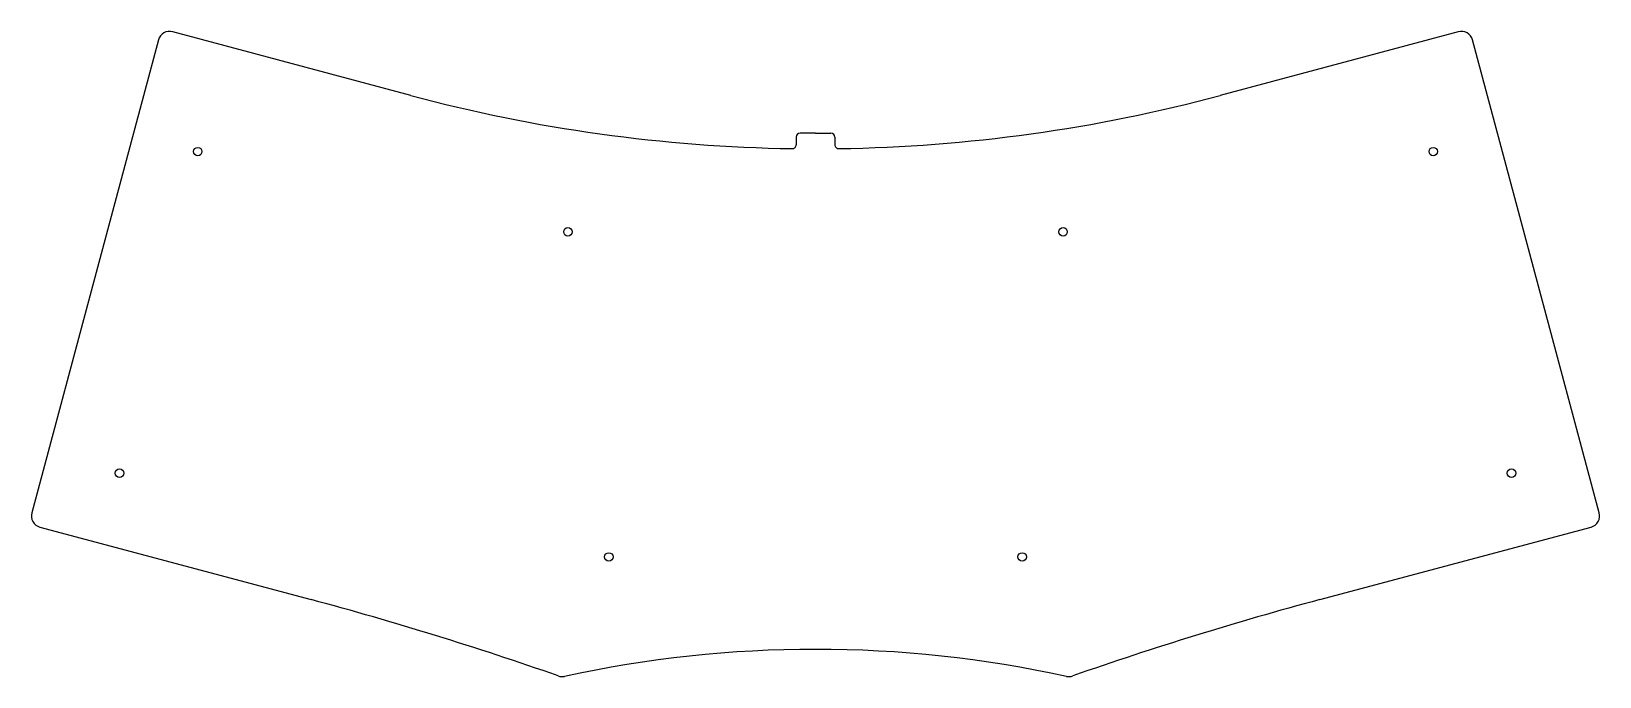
# Model space of a CAD drawing. Extents: x 6 to 411, y 57 to 224.
import ezdxf

# ---------------------------------------------------------------- set-up
doc = ezdxf.new("R2010")
doc.units = 0
doc.layers.add('PCB', color=7, linetype='CONTINUOUS')

msp = doc.modelspace()

# ---------------------------------------------------------------- linework, layer by layer
at = {"layer": 'PCB', "color": 7, "linetype": 'CONTINUOUS'}
for p, q in [((104.36, 206.96), (42.88, 223.44)), ((374.97, 223.44), (313.49, 206.96)), ((39.2, 221.32), (23.45, 162.52)), ((394.4, 162.52), (378.65, 221.32)), ((203.93, 196.2), (203.93, 194.24)), ((208.93, 197.2), (204.93, 197.2)), ((208.93, 197.2), (212.93, 197.2)), ((213.93, 196.2), (213.93, 194.24)), ((23.45, 162.52), (6.46, 99.13)), ((411.39, 99.13), (394.4, 162.52)), ((8.59, 95.45), (78.62, 76.69)), ((339.24, 76.69), (409.27, 95.45))]:
    msp.add_line(p, q, dxfattribs=at)
for centre in [(49.33, 192.46), (368.52, 192.46), (144.98, 171.75), (272.87, 171.75), (29.13, 109.36), (388.72, 109.36), (155.54, 87.71), (262.32, 87.71)]:
    msp.add_circle(centre, 1.1, dxfattribs=at)
for centre, radius, start, end in [((42.1, 220.54), 3, 75, 165), ((375.75, 220.54), 3, 15, 105), ((208.93, 597.2), 404, 255, 269.1469), ((208.93, 597.2), 404, 270.8531, 285), ((204.93, 196.2), 1, 90, 180), ((212.93, 196.2), 1, 0, 90), ((202.93, 194.24), 1, 269.1469, 0), ((214.93, 194.24), 1, 180, 270.8531), ((9.36, 98.35), 3, 165, 255.0006), ((408.49, 98.35), 3, 284.9994, 15), ((-149.94, -776.32), 883.1, 70.66205, 75.00064), ((567.79, -776.32), 883.1, 104.99936, 109.33795), ((208.93, -240.16), 304, 77.6921, 102.3079), ((143.48, 59.79), 3, 250.6621, 282.3079), ((274.37, 59.79), 3, 257.6921, 289.3379)]:
    msp.add_arc(centre, radius, start, end, dxfattribs=at)

doc.saveas('drawing.dxf')
